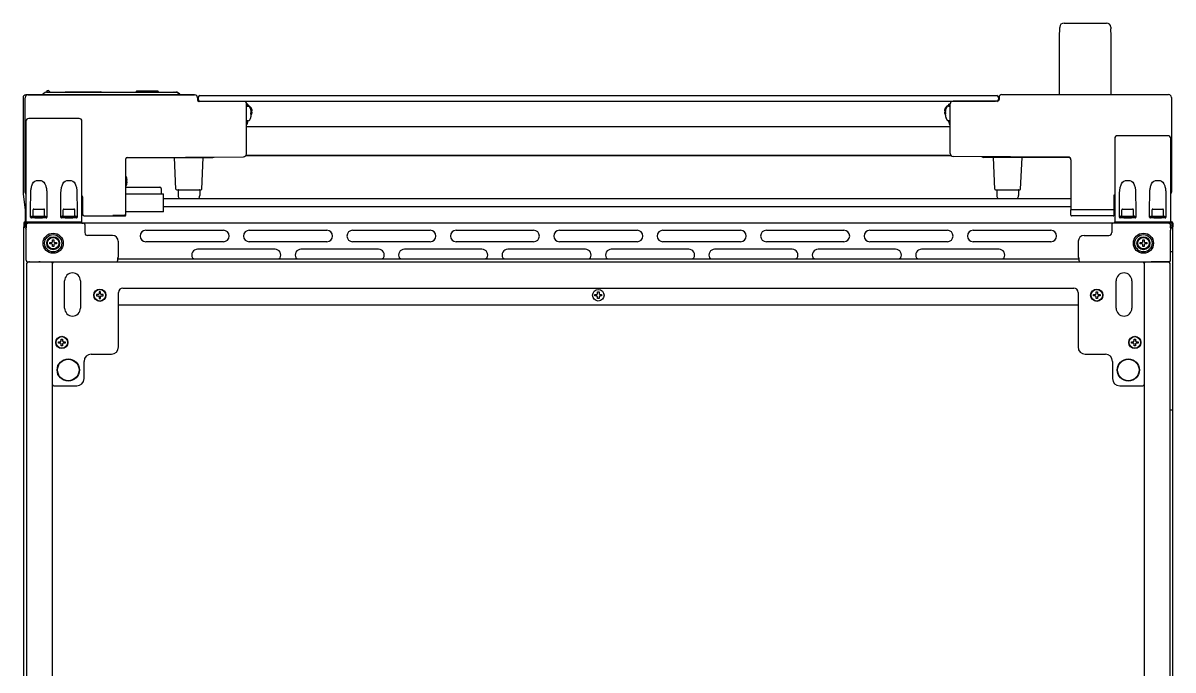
# Model space of a CAD drawing. Header units: millimetres. Extents: x 7025 to 12152, y 3757 to 7444.
# Drawn here: x 9913 to 10714, y 6994 to 7444 of the extents above; entities that cross this region are included whole.
import ezdxf

# ---------------------------------------------------------------- set-up
doc = ezdxf.new("R2010")
doc.units = ezdxf.units.MM
doc.header["$LTSCALE"] = 346.5
doc.layers.get('0').update_dxf_attribs({"linetype": 'CONTINUOUS'})
doc.layers.add('ASSI', color=7, linetype='CONTINUOUS')
doc.layers.add('GEOM', color=7, linetype='CONTINUOUS')

msp = doc.modelspace()

# ---------------------------------------------------------------- linework, layer by layer
at = {"color": 7, "linetype": 'Continuous'}
for p, q in [((10634.96, 7394.25), (10634.96, 7435)), ((10670.96, 7394.25), (10670.96, 7435)), ((9913.46, 7392), (9913.46, 7325)), ((9914.96, 7326), (9914.96, 7392)), ((9916.96, 7394), (9915.46, 7394)), ((9916.96, 7394), (10032.96, 7394)), ((10032.96, 7394), (9917.09, 7394)), ((9927.29, 7394.24), (9927.28, 7394)), ((9927.32, 7394.39), (9927.29, 7394.24)), ((9927.52, 7394.64), (9927.47, 7394.61)), ((9929.47, 7395.92), (9927.51, 7394.64)), ((9929.47, 7395.92), (9927.52, 7394.64)), ((9929.75, 7396), (10020.17, 7396)), ((9929.92, 7396), (9930.27, 7396)), ((9930.26, 7396), (9930.26, 7397)), ((9930.26, 7397), (9930.9, 7397)), ((9942.92, 7396.05), (9967.66, 7396.05)), ((9992.46, 7396.25), (9992.46, 7396.5)), ((9992.71, 7396.75), (10007.21, 7396.75)), ((10007.46, 7396.25), (10007.46, 7396.5)), ((10018.72, 7396), (10018.41, 7396)), ((10019.64, 7396), (10019.84, 7396)), ((10020, 7396), (10019.96, 7396)), ((10022.4, 7394.64), (10020.44, 7395.92)), ((10020.44, 7395.92), (10022.4, 7394.64)), ((10022.47, 7394.59), (10022.4, 7394.64)), ((10022.54, 7394.5), (10022.47, 7394.59)), ((10022.57, 7394.46), (10022.54, 7394.5)), ((10022.62, 7394.3), (10022.57, 7394.46)), ((10022.63, 7394.24), (10022.62, 7394.3)), ((10022.63, 7394.24), (10022.64, 7394)), ((10034.96, 7392), (10034.96, 7390.5)), ((10034.96, 7392), (10034.96, 7390.5)), ((10034.96, 7392), (10034.96, 7390.5)), ((10035.46, 7392.51), (10035.46, 7390.51)), ((10067.96, 7389.5), (10035.96, 7389.5)), ((10036.46, 7393.51), (10591.46, 7393.51)), ((10590.46, 7389.51), (10036.46, 7389.51)), ((10560.96, 7389.75), (10591.96, 7389.75)), ((10592.46, 7392.51), (10592.46, 7390.51)), ((10592.96, 7392.25), (10592.96, 7390.75)), ((10592.96, 7392), (10592.96, 7390.75)), ((10592.96, 7390.75), (10592.96, 7392)), ((10594.96, 7394.25), (10710.96, 7394.25)), ((10712.96, 7392.25), (10712.96, 7326.25)), ((10068.96, 7352.91), (10068.96, 7388.5)), ((10069.96, 7387.5), (10068.96, 7387.5)), ((10070.25, 7386), (10069.21, 7386)), ((10069.96, 7386), (10069.96, 7387.5)), ((10070.56, 7386.5), (10070.36, 7386.5)), ((10072.15, 7383.3), (10072.16, 7383.3)), ((10072.4, 7384.8), (10072.44, 7384.8)), ((10072.4, 7383), (10072.95, 7383)), ((10072.95, 7382), (10072.4, 7382)), ((10072.4, 7381.57), (10072.42, 7381.6)), ((10554.96, 7383), (10555.51, 7383)), ((10555.51, 7382), (10554.96, 7382)), ((10555.48, 7384.8), (10555.51, 7384.8)), ((10555.75, 7383.55), (10555.76, 7383.55)), ((10557.36, 7386.5), (10557.56, 7386.5)), ((10557.66, 7386.25), (10558.71, 7386.25)), ((10557.96, 7386.25), (10557.96, 7387.5)), ((10558.96, 7387.5), (10557.96, 7387.5)), ((10558.96, 7353.11), (10558.96, 7387.75)), ((10558.96, 7372.29), (10558.96, 7387.5)), ((10558.96, 7372.44), (10558.96, 7387.5)), ((9915.46, 7375.6), (9915.46, 7316.22)), ((9952.46, 7377.6), (9917.46, 7377.6)), ((9954.46, 7336.42), (9954.46, 7375.6)), ((10068.96, 7373.08), (10069.37, 7373.5)), ((10070.25, 7376), (10069.21, 7376)), ((10069.96, 7374.91), (10069.96, 7376)), ((10072.16, 7378.7), (10072.15, 7378.7)), ((10072.44, 7380.2), (10072.4, 7380.2)), ((10555.51, 7380.2), (10555.48, 7380.2)), ((10555.51, 7380.67), (10555.5, 7380.65)), ((10555.52, 7380.14), (10555.52, 7380.13)), ((10555.52, 7380.14), (10555.52, 7380.13)), ((10555.76, 7378.95), (10555.75, 7378.95)), ((10555.76, 7378.7), (10555.75, 7378.7)), ((10557.66, 7376.25), (10558.71, 7376.25)), ((10557.66, 7376), (10557.96, 7376)), ((10557.96, 7374.91), (10557.96, 7376.25)), ((10558.88, 7373.17), (10558.54, 7373.5)), ((10558.96, 7371.85), (10068.96, 7371.85)), ((10710.46, 7365.6), (10675.46, 7365.6)), ((10673.46, 7363.6), (10673.46, 7316.22)), ((10712.46, 7336.42), (10712.46, 7363.6)), ((9984.96, 7310.29), (9984.96, 7349.5)), ((9985.95, 7350.5), (10066.97, 7350.86)), ((9985.95, 7350.5), (10045.54, 7350.5)), ((10019.94, 7328.48), (10018.98, 7350.5)), ((10037.98, 7328.48), (10038.94, 7350.5)), ((10045.54, 7350.5), (10045.54, 7350.76)), ((10559.67, 7351.6), (10068.5, 7351.6)), ((10559.42, 7351.85), (10068.66, 7351.85)), ((10640.97, 7350.76), (10560.95, 7351.11)), ((10582.37, 7351.01), (10582.37, 7350.5)), ((10641.89, 7350.5), (10582.37, 7350.5)), ((10589.94, 7328.48), (10588.98, 7350.5)), ((10607.98, 7328.48), (10608.94, 7350.5)), ((10642.96, 7348.76), (10642.96, 7314.5)), ((9922.89, 7334.38), (9926.03, 7334.38)), ((9943.89, 7334.38), (9947.03, 7334.38)), ((9954.46, 7305.6), (9954.46, 7336.42)), ((9985.65, 7336.3), (9985.66, 7336.3)), ((9985.9, 7334.57), (9985.92, 7334.6)), ((10680.89, 7334.38), (10684.03, 7334.38)), ((10701.89, 7334.38), (10705.03, 7334.38)), ((10712.46, 7305.6), (10712.46, 7336.42)), ((9918.78, 7314.33), (9918.89, 7325.87)), ((9930.03, 7325.87), (9930.13, 7314.33)), ((9939.78, 7314.33), (9939.89, 7325.87)), ((9951.03, 7325.87), (9951.13, 7314.33)), ((9984.96, 7329.75), (10008.65, 7329.75)), ((9985.66, 7331.7), (9985.65, 7331.7)), ((10009.65, 7328.76), (10009.71, 7325.25)), ((10676.78, 7314.33), (10676.89, 7325.87)), ((10688.03, 7325.87), (10688.13, 7314.33)), ((10697.78, 7314.33), (10697.89, 7325.87)), ((10709.03, 7325.87), (10709.13, 7314.33)), ((9913.46, 7325), (9914.96, 7314)), ((9954.96, 7323), (9954.96, 7310.75)), ((9984.96, 7325.25), (10011.21, 7325.25)), ((10011.21, 7312.75), (10011.21, 7325.25)), ((10011.21, 7322), (10642.96, 7322)), ((10673.46, 7324.25), (10672.96, 7324.25)), ((10672.96, 7324.25), (10672.96, 7314.25)), ((10673.46, 7324), (10672.96, 7324)), ((9914.96, 7314), (9914.96, 7313.43)), ((9914.96, 7314), (9914.97, 7314)), ((9914.96, 7313.43), (9914.96, 7313.15)), ((9914.96, 7313.15), (9914.96, 7305.48)), ((9915.46, 7316.22), (9915.46, 7305.6)), ((9918.78, 7308.92), (9918.78, 7314.33)), ((9919.46, 7308.8), (9919.46, 7309.4)), ((9919.66, 7309.6), (9929.26, 7309.6)), ((9920.46, 7309.8), (9920.46, 7314.1)), ((9920.66, 7309.6), (9928.26, 7309.6)), ((9920.96, 7314.6), (9927.96, 7314.6)), ((9928.46, 7309.8), (9928.46, 7314.1)), ((9929.46, 7308.8), (9929.46, 7309.4)), ((9930.13, 7314.33), (9930.13, 7308.92)), ((9939.78, 7308.92), (9939.78, 7314.33)), ((9940.46, 7308.8), (9940.46, 7309.4)), ((9940.66, 7309.6), (9950.26, 7309.6)), ((9941.46, 7309.8), (9941.46, 7314.1)), ((9941.66, 7309.6), (9949.26, 7309.6)), ((9941.96, 7314.6), (9948.96, 7314.6)), ((9949.46, 7309.8), (9949.46, 7314.1)), ((9950.46, 7308.8), (9950.46, 7309.4)), ((9951.13, 7314.33), (9951.13, 7308.92)), ((9955.96, 7309.75), (9975.96, 7309.75)), ((9976.45, 7309.78), (9979.96, 7309.75)), ((9979.96, 7309.75), (9984.46, 7309.79)), ((10011.21, 7312.75), (9984.96, 7312.75)), ((10642.96, 7316), (10011.21, 7316)), ((10642.96, 7310.25), (10642.96, 7314)), ((10643.21, 7314.25), (10672.71, 7314.25)), ((10672.46, 7309.75), (10643.46, 7309.75)), ((10672.96, 7314), (10672.96, 7310.25)), ((10673.46, 7316.22), (10673.46, 7305.6)), ((10676.78, 7308.92), (10676.78, 7314.33)), ((10677.46, 7308.8), (10677.46, 7309.4)), ((10677.66, 7309.6), (10687.26, 7309.6)), ((10678.46, 7309.8), (10678.46, 7314.1)), ((10678.66, 7309.6), (10686.26, 7309.6)), ((10678.96, 7314.6), (10685.96, 7314.6)), ((10686.46, 7309.8), (10686.46, 7314.1)), ((10687.46, 7308.8), (10687.46, 7309.4)), ((10688.13, 7314.33), (10688.13, 7308.92)), ((10697.78, 7308.92), (10697.78, 7314.33)), ((10698.46, 7308.8), (10698.46, 7309.4)), ((10698.66, 7309.6), (10708.26, 7309.6)), ((10699.46, 7309.8), (10699.46, 7314.1)), ((10699.66, 7309.6), (10707.26, 7309.6)), ((10699.96, 7314.6), (10706.96, 7314.6)), ((10707.46, 7309.8), (10707.46, 7314.1)), ((10708.46, 7308.8), (10708.46, 7309.4)), ((10709.13, 7314.33), (10709.13, 7308.92)), ((9913.96, 7304.8), (9913.96, 7304.7)), ((9913.96, 7304.8), (9913.96, 7304.8)), ((9913.96, 7304.7), (9913.96, 7302.13)), ((9913.96, 6606.5), (9913.96, 7302.13)), ((9914.76, 7302.13), (9913.96, 7302.13)), ((9914.76, 7304.7), (9914.76, 7302.13)), ((9914.86, 7301.72), (9914.76, 7301.75)), ((9914.86, 7305.6), (9954.46, 7305.6)), ((9914.86, 7304.8), (9914.86, 7304.7)), ((9954.46, 7304.8), (9914.86, 7304.8)), ((9914.86, 7301.72), (9915.59, 7300.45)), ((9914.96, 7305.48), (9914.96, 7305.41)), ((9915.67, 7305.6), (9915.46, 7305.6)), ((9915.58, 7303.55), (9915.58, 7303.22)), ((9915.89, 7305.6), (9954.46, 7305.6)), ((9915.96, 7304.33), (9915.96, 7304.8)), ((9929.63, 7308.42), (9919.28, 7308.42)), ((9929.26, 7308.6), (9919.66, 7308.6)), ((9921.96, 7308.6), (9921.96, 7308.5)), ((9926.96, 7308.6), (9926.96, 7308.5)), ((9950.63, 7308.42), (9940.28, 7308.42)), ((9950.26, 7308.6), (9940.66, 7308.6)), ((9942.96, 7308.6), (9942.96, 7308.5)), ((9947.96, 7308.6), (9947.96, 7308.5)), ((9954.46, 7304.8), (9954.46, 7305.6)), ((9954.46, 7304.8), (9955.46, 7304.8)), ((10672.46, 7304.8), (9955.46, 7304.8)), ((9956.46, 7303.8), (9956.46, 7298.15)), ((10671.46, 7303.8), (10671.46, 7298.15)), ((10673.46, 7304.8), (10672.46, 7304.8)), ((10673.46, 7305.6), (10713.06, 7305.6)), ((10673.46, 7304.8), (10673.46, 7305.6)), ((10673.46, 7305.6), (10711.44, 7305.6)), ((10713.06, 7304.8), (10673.46, 7304.8)), ((10687.63, 7308.42), (10677.28, 7308.42)), ((10687.26, 7308.6), (10677.66, 7308.6)), ((10679.96, 7308.6), (10679.96, 7308.5)), ((10684.96, 7308.6), (10684.96, 7308.5)), ((10708.63, 7308.42), (10698.28, 7308.42)), ((10708.26, 7308.6), (10698.66, 7308.6)), ((10700.96, 7308.6), (10700.96, 7308.5)), ((10705.96, 7308.6), (10705.96, 7308.5)), ((10711.96, 7304.33), (10711.96, 7304.8)), ((10712.24, 7305.6), (10712.46, 7305.6)), ((10713.06, 7301.72), (10712.33, 7300.45)), ((10712.34, 7303.55), (10712.34, 7303.22)), ((10713.06, 7301.72), (10713.16, 7301.75)), ((10713.16, 7304.7), (10713.16, 7302.13)), ((10713.16, 7302.13), (10713.96, 7302.13)), ((10713.96, 7304.7), (10713.96, 7302.13)), ((10713.96, 6606.4), (10713.96, 7302.13)), ((9915.59, 7278.93), (9915.59, 7299.84)), ((9975.81, 7296.15), (9958.46, 7296.15)), ((9998.96, 7299.8), (10052.96, 7299.8)), ((10070.96, 7299.8), (10124.96, 7299.8)), ((10142.96, 7299.8), (10196.96, 7299.8)), ((10214.96, 7299.8), (10268.96, 7299.8)), ((10286.96, 7299.8), (10340.96, 7299.8)), ((10358.96, 7299.8), (10412.96, 7299.8)), ((10430.96, 7299.8), (10484.96, 7299.8)), ((10502.96, 7299.8), (10556.96, 7299.8)), ((10574.96, 7299.8), (10628.96, 7299.8)), ((10652.11, 7296.15), (10669.46, 7296.15)), ((10712.33, 7278.93), (10712.33, 7299.84)), ((9932.16, 7290.3), (9932.16, 7291.3)), ((9932.16, 7291.3), (9933.46, 7291.3)), ((9933.46, 7290.3), (9932.16, 7290.3)), ((9933.46, 7291.3), (9933.96, 7291.8)), ((9933.96, 7289.8), (9933.46, 7290.3)), ((9933.96, 7291.8), (9933.96, 7293.1)), ((9933.96, 7293.1), (9934.96, 7293.1)), ((9933.96, 7288.5), (9933.96, 7289.8)), ((9934.96, 7288.5), (9933.96, 7288.5)), ((9934.96, 7293.1), (9934.96, 7291.8)), ((9934.96, 7291.8), (9935.46, 7291.3)), ((9935.46, 7290.3), (9934.96, 7289.8)), ((9934.96, 7289.8), (9934.96, 7288.5)), ((9935.46, 7291.3), (9936.76, 7291.3)), ((9936.76, 7290.3), (9935.46, 7290.3)), ((9936.76, 7291.3), (9936.76, 7290.3)), ((9979.81, 7292.15), (9979.81, 7281.06)), ((10052.96, 7291.8), (9998.96, 7291.8)), ((10088.96, 7286.6), (10034.96, 7286.6)), ((10124.96, 7291.8), (10070.96, 7291.8)), ((10160.96, 7286.6), (10106.96, 7286.6)), ((10196.96, 7291.8), (10142.96, 7291.8)), ((10232.96, 7286.6), (10178.96, 7286.6)), ((10268.96, 7291.8), (10214.96, 7291.8)), ((10304.96, 7286.6), (10250.96, 7286.6)), ((10340.96, 7291.8), (10286.96, 7291.8)), ((10376.96, 7286.6), (10322.96, 7286.6)), ((10412.96, 7291.8), (10358.96, 7291.8)), ((10448.96, 7286.6), (10394.96, 7286.6)), ((10484.96, 7291.8), (10430.96, 7291.8)), ((10520.96, 7286.6), (10466.96, 7286.6)), ((10556.96, 7291.8), (10502.96, 7291.8)), ((10592.96, 7286.6), (10538.96, 7286.6)), ((10628.96, 7291.8), (10574.96, 7291.8)), ((10648.11, 7292.15), (10648.11, 7281.06)), ((10691.16, 7291.3), (10692.46, 7291.3)), ((10691.16, 7290.3), (10691.16, 7291.3)), ((10692.46, 7290.3), (10691.16, 7290.3)), ((10692.46, 7291.3), (10692.96, 7291.8)), ((10692.96, 7289.8), (10692.46, 7290.3)), ((10692.96, 7293.1), (10693.96, 7293.1)), ((10692.96, 7291.8), (10692.96, 7293.1)), ((10692.96, 7288.5), (10692.96, 7289.8)), ((10693.96, 7288.5), (10692.96, 7288.5)), ((10693.96, 7293.1), (10693.96, 7291.8)), ((10693.96, 7291.8), (10694.46, 7291.3)), ((10694.46, 7290.3), (10693.96, 7289.8)), ((10693.96, 7289.8), (10693.96, 7288.5)), ((10694.46, 7291.3), (10695.76, 7291.3)), ((10695.76, 7290.3), (10694.46, 7290.3)), ((10695.76, 7291.3), (10695.76, 7290.3)), ((9916.59, 7277.93), (9924.47, 7277.93)), ((9932.96, 7277.6), (9916.96, 7277.6)), ((9917.96, 7277.8), (9928.96, 7277.8)), ((9926.45, 7277.95), (9926.46, 7277.95)), ((9926.46, 7277.95), (9978.5, 7277.95)), ((9928.58, 7277.95), (9928.67, 7277.8)), ((9928.96, 7277.95), (9928.96, 7277.8)), ((10692.96, 7277.6), (9934.96, 7277.6)), ((9979.5, 7279.38), (9979.51, 7279.72)), ((10648.41, 7279.6), (9979.5, 7279.6)), ((9979.5, 7278.95), (9979.5, 7279.38)), ((9979.51, 7280), (9979.52, 7280.24)), ((9979.51, 7279.72), (9979.51, 7280)), ((10648.4, 7280.44), (10648.4, 7280.28)), ((10648.4, 7280.28), (10648.41, 7280.07)), ((10648.41, 7279.67), (10648.42, 7279.35)), ((10648.42, 7279.35), (10648.42, 7278.95)), ((10649.42, 7277.95), (10701.46, 7277.95)), ((10710.96, 7277.6), (10694.96, 7277.6)), ((10698.96, 7277.95), (10698.96, 7277.8)), ((10709.96, 7277.8), (10698.96, 7277.8)), ((10699.34, 7277.95), (10699.25, 7277.8)), ((10699.34, 7277.95), (10699.25, 7277.8)), ((10701.47, 7277.95), (10701.46, 7277.95)), ((10711.33, 7277.93), (10703.45, 7277.93)), ((10713.96, 7284.8), (10712.33, 7284.8)), ((9915.96, 7276.6), (9915.96, 6608.6)), ((9933.96, 6608.6), (9933.96, 7276.6)), ((10693.96, 7276.6), (10693.96, 6608.6)), ((10711.96, 6608.6), (10711.96, 7276.6)), ((9942.46, 7245.6), (9942.46, 7264.6)), ((9953.46, 7264.6), (9953.46, 7245.6)), ((10674.46, 7245.6), (10674.46, 7264.6)), ((10685.46, 7264.6), (10685.46, 7245.6)), ((9965.96, 7255.1), (9964.66, 7255.1)), ((9964.66, 7255.1), (9964.66, 7254.1)), ((9964.66, 7254.1), (9965.96, 7254.1)), ((9966.46, 7255.6), (9965.96, 7255.1)), ((9965.96, 7254.1), (9966.46, 7253.6)), ((9967.46, 7256.9), (9966.46, 7256.9)), ((9966.46, 7256.9), (9966.46, 7255.6)), ((9966.46, 7253.6), (9966.46, 7252.3)), ((9967.46, 7255.6), (9967.46, 7256.9)), ((9967.96, 7255.1), (9967.46, 7255.6)), ((9967.46, 7253.6), (9967.96, 7254.1)), ((9967.46, 7252.3), (9967.46, 7253.6)), ((9969.26, 7255.1), (9967.96, 7255.1)), ((9967.96, 7254.1), (9969.26, 7254.1)), ((9969.26, 7254.1), (9969.26, 7255.1)), ((9979.96, 7218.6), (9979.96, 7256.6)), ((9982.96, 7259.6), (10644.96, 7259.6)), ((10311.66, 7254.1), (10311.66, 7255.1)), ((10311.66, 7255.1), (10312.96, 7255.1)), ((10312.96, 7254.1), (10311.66, 7254.1)), ((10312.96, 7255.1), (10313.46, 7255.6)), ((10313.46, 7253.6), (10312.96, 7254.1)), ((10313.46, 7255.6), (10313.46, 7256.9)), ((10313.46, 7256.9), (10314.46, 7256.9)), ((10313.46, 7252.3), (10313.46, 7253.6)), ((10314.46, 7256.9), (10314.46, 7255.6)), ((10314.46, 7255.6), (10314.96, 7255.1)), ((10314.96, 7254.1), (10314.46, 7253.6)), ((10314.46, 7253.6), (10314.46, 7252.3)), ((10314.96, 7255.1), (10316.26, 7255.1)), ((10316.26, 7254.1), (10314.96, 7254.1)), ((10316.26, 7255.1), (10316.26, 7254.1)), ((10647.96, 7256.6), (10647.96, 7218.6)), ((10658.66, 7255.1), (10659.96, 7255.1)), ((10658.66, 7254.1), (10658.66, 7255.1)), ((10659.96, 7254.1), (10658.66, 7254.1)), ((10659.96, 7255.1), (10660.46, 7255.6)), ((10660.46, 7253.6), (10659.96, 7254.1)), ((10660.46, 7256.9), (10661.46, 7256.9)), ((10660.46, 7255.6), (10660.46, 7256.9)), ((10660.46, 7252.3), (10660.46, 7253.6)), ((10661.46, 7256.9), (10661.46, 7255.6)), ((10661.46, 7255.6), (10661.96, 7255.1)), ((10661.96, 7254.1), (10661.46, 7253.6)), ((10661.46, 7253.6), (10661.46, 7252.3)), ((10661.96, 7255.1), (10663.26, 7255.1)), ((10663.26, 7254.1), (10661.96, 7254.1)), ((10663.26, 7255.1), (10663.26, 7254.1)), ((9966.46, 7252.3), (9967.46, 7252.3)), ((10647.96, 7247.6), (9979.96, 7247.6)), ((10314.46, 7252.3), (10313.46, 7252.3)), ((10661.46, 7252.3), (10660.46, 7252.3)), ((9938.16, 7221.3), (9938.16, 7222.3)), ((9938.16, 7222.3), (9939.46, 7222.3)), ((9939.46, 7221.3), (9938.16, 7221.3)), ((9939.46, 7222.3), (9939.96, 7222.8)), ((9939.96, 7220.8), (9939.46, 7221.3)), ((9939.96, 7222.8), (9939.96, 7224.1)), ((9939.96, 7224.1), (9940.96, 7224.1)), ((9940.96, 7224.1), (9940.96, 7222.8)), ((9940.96, 7222.8), (9941.46, 7222.3)), ((9941.46, 7221.3), (9940.96, 7220.8)), ((9941.46, 7222.3), (9942.76, 7222.3)), ((9942.76, 7221.3), (9941.46, 7221.3)), ((9942.76, 7222.3), (9942.76, 7221.3)), ((10685.16, 7222.3), (10686.46, 7222.3)), ((10685.16, 7221.3), (10685.16, 7222.3)), ((10686.46, 7221.3), (10685.16, 7221.3)), ((10686.46, 7222.3), (10686.96, 7222.8)), ((10686.96, 7220.8), (10686.46, 7221.3)), ((10686.96, 7224.1), (10687.96, 7224.1)), ((10686.96, 7222.8), (10686.96, 7224.1)), ((10687.96, 7224.1), (10687.96, 7222.8)), ((10687.96, 7222.8), (10688.46, 7222.3)), ((10688.46, 7221.3), (10687.96, 7220.8)), ((10688.46, 7222.3), (10689.76, 7222.3)), ((10689.76, 7221.3), (10688.46, 7221.3)), ((10689.76, 7222.3), (10689.76, 7221.3)), ((9939.96, 7219.5), (9939.96, 7220.8)), ((9940.96, 7219.5), (9939.96, 7219.5)), ((9940.96, 7220.8), (9940.96, 7219.5)), ((9960.96, 7213.6), (9974.96, 7213.6)), ((10652.96, 7213.6), (10666.96, 7213.6)), ((10686.96, 7219.5), (10686.96, 7220.8)), ((10687.96, 7219.5), (10686.96, 7219.5)), ((10687.96, 7220.8), (10687.96, 7219.5)), ((9955.96, 7196.6), (9955.96, 7208.6)), ((10671.96, 7208.6), (10671.96, 7196.6)), ((9934.96, 7191.6), (9950.96, 7191.6)), ((10676.96, 7191.6), (10692.96, 7191.6)), ((10711.96, 7174.8), (10713.96, 7174.8)), ((10713.99, 7180.1), (10713.96, 7180.1)), ((10714.04, 7177.6), (10713.99, 7177.6))]:
    msp.add_line(p, q, dxfattribs=at)
for points in [[(9927.47, 7394.61), (9927.38, 7394.52), (9927.32, 7394.39)], [(10022.53, 7394.52), (10022.51, 7394.55), (10022.48, 7394.58), (10022.44, 7394.61), (10022.41, 7394.64), (10022.4, 7394.64)], [(10022.61, 7394.38), (10022.59, 7394.41), (10022.58, 7394.45), (10022.56, 7394.49), (10022.53, 7394.52)], [(10022.63, 7394.24), (10022.63, 7394.27), (10022.62, 7394.3), (10022.62, 7394.34), (10022.61, 7394.38)], [(9979.52, 7280.24), (9979.52, 7280.42), (9979.52, 7280.5), (9979.52, 7280.56), (9979.53, 7280.61), (9979.53, 7280.64), (9979.53, 7280.65)], [(10648.39, 7280.66), (10648.39, 7280.66), (10648.39, 7280.64), (10648.39, 7280.61), (10648.39, 7280.57), (10648.39, 7280.51), (10648.4, 7280.44)], [(10648.41, 7280.07), (10648.41, 7279.81), (10648.41, 7279.67)]]:
    msp.add_lwpolyline(points, dxfattribs=at)
for centre, radius in [((9934.46, 7290.8), 7), ((9934.46, 7290.8), 6), ((9934.46, 7290.8), 4.5), ((9934.46, 7290.8), 4), ((10693.46, 7290.8), 7), ((10693.46, 7290.8), 6), ((10693.46, 7290.8), 4.5), ((10693.46, 7290.8), 4), ((9966.96, 7254.6), 4.25), ((9966.96, 7254.6), 4), ((10313.96, 7254.6), 4), ((10660.96, 7254.6), 4.25), ((10660.96, 7254.6), 4), ((9940.46, 7221.8), 4.25), ((9940.46, 7221.8), 4), ((10687.46, 7221.8), 4.25), ((10687.46, 7221.8), 4), ((9944.96, 7202.6), 7.75), ((9944.96, 7202.6), 7.49), ((10682.96, 7202.6), 7.75), ((10682.96, 7202.6), 7.49)]:
    msp.add_circle(centre, radius, dxfattribs=at)
for centre, radius, start, end in [((9915.46, 7392), 2, 89.99639, 180.00361), ((9916.96, 7392), 2, 90, 180), ((9927.79, 7394.22), 0.5, 123.06676, 178), ((9928.52, 7395), 0.25, 90, 123.06862), ((9929.75, 7395.5), 0.5, 90, 97.5808), ((9930.9, 7396), 1, 22.02431, 90), ((9932.76, 7396.75), 1, 202.02431, 228.69118), ((9942.92, 7395.8), 0.25, 90, 125.43105), ((9960.66, 7395.8), 0.25, 90, 125.49864), ((9962.94, 7395.8), 0.25, 54.49203, 90), ((9965.52, 7395.8), 0.25, 90, 126.51277), ((9991.96, 7396.25), 0.5, 329.36366, 360), ((9992.71, 7396.5), 0.25, 90, 180), ((10007.21, 7396.5), 0.25, 360, 90), ((10007.96, 7396.25), 0.5, 180, 210.63634), ((10020.17, 7395.5), 0.5, 56.93216, 90.0007), ((10022.13, 7394.22), 0.5, 2, 56.93324), ((10036.46, 7392.51), 1, 90, 180), ((10036.46, 7390.51), 1, 180, 270), ((10591.46, 7392.51), 1, 360, 90), ((10591.46, 7390.51), 1, 270, 360), ((10069.21, 7385.75), 0.25, 90, 180), ((10070.36, 7386.1), 0.4, 90, 157.5), ((10070.25, 7384.75), 1.25, 28.60206, 90), ((10070.56, 7386.1), 0.4, 59.69882, 90), ((10068.34, 7382.3), 4.8, 31.37271, 59.69882), ((10063.38, 7381), 9.08, 14.6676, 28.60206), ((10063.49, 7381.07), 8.95, 12.63084, 14.39435), ((10063.48, 7381.07), 8.95, 4.19923, 12.62565), ((10068.35, 7382.31), 4.75, 28.9687, 31.53408), ((10068.65, 7382.5), 3.79, 0.00886, 7.59866), ((10068.65, 7382.5), 3.79, 352.40134, 359.99114), ((10063.5, 7381.08), 8.94, 3.35027, 4.19291), ((10068.36, 7382.31), 4.75, 28.00738, 28.96837), ((10068.36, 7382.31), 4.75, 26.68125, 28.00741), ((10068.36, 7382.32), 4.74, 25.54022, 26.6812), ((10068.36, 7382.32), 4.74, 24.57218, 25.5402), ((10068.37, 7382.32), 4.73, 23.31746, 24.5722), ((10068.37, 7382.32), 4.73, 22.54738, 23.31738), ((10068.38, 7382.32), 4.72, 21.00254, 22.54756), ((10068.39, 7382.33), 4.72, 20.5181, 21.00225), ((10068.4, 7382.33), 4.7, 18.46558, 20.51874), ((10068.42, 7382.34), 4.68, 17.37727, 18.46505), ((10068.43, 7382.34), 4.67, 16.39488, 17.37721), ((10068.46, 7382.35), 4.64, 14.31758, 16.39637), ((10068.46, 7382.64), 4.64, 343.60363, 345.68242), ((10070.97, 7383.24), 2.01, 5.14015, 7.27441), ((10070.96, 7383.25), 2.01, 352.72591, 354.74149), ((10070.96, 7381.74), 2.01, 5.2585, 7.27409), ((10070.97, 7381.75), 2.01, 352.72561, 354.85983), ((10070.99, 7383.25), 1.98, 4.28564, 5.13722), ((10071, 7383.25), 1.97, 355.39843, 356.78331), ((10070.99, 7383.25), 1.98, 354.74422, 355.39913), ((10070.99, 7381.75), 1.98, 4.60089, 5.25577), ((10071, 7381.75), 1.97, 3.21665, 4.6016), ((10070.99, 7381.75), 1.98, 354.86273, 355.7144), ((10071, 7383.25), 1.97, 3.0233, 4.28602), ((10071.01, 7383.25), 1.96, 1.99641, 3.02279), ((10071.02, 7383.25), 1.95, 0.92611, 1.99638), ((10071.02, 7383.25), 1.95, 358.84587, 0.92582), ((10071.02, 7383.25), 1.96, 357.62337, 358.84548), ((10071.01, 7383.25), 1.96, 356.78408, 357.62353), ((10071.01, 7381.75), 1.96, 2.37651, 3.21588), ((10071.02, 7381.75), 1.95, 1.15446, 2.37669), ((10071.02, 7381.75), 1.95, 359.07411, 1.15407), ((10071.02, 7381.75), 1.95, 358.00369, 359.07382), ((10071.01, 7381.75), 1.96, 356.97715, 358.00366), ((10071, 7381.75), 1.97, 355.71403, 356.97664), ((10556.93, 7383.25), 1.98, 174.86273, 175.7144), ((10556.92, 7383.25), 1.97, 175.71403, 176.97664), ((10556.91, 7383.25), 1.96, 176.97715, 178.00366), ((10556.9, 7383.25), 1.95, 178.00369, 179.07382), ((10556.9, 7383.25), 1.95, 179.07411, 181.15407), ((10556.9, 7383.25), 1.95, 181.15446, 182.37669), ((10556.91, 7383.25), 1.96, 182.37651, 183.21588), ((10556.92, 7383.25), 1.97, 183.21665, 184.6016), ((10556.93, 7383.25), 1.98, 184.60089, 185.25577), ((10556.93, 7381.75), 1.98, 174.74422, 175.39913), ((10556.92, 7381.75), 1.97, 175.39843, 176.78331), ((10556.91, 7381.75), 1.96, 176.78408, 177.62353), ((10556.9, 7381.75), 1.96, 177.62337, 178.84548), ((10556.9, 7381.75), 1.95, 178.84587, 180.92582), ((10556.9, 7381.75), 1.95, 180.92611, 181.99638), ((10556.91, 7381.75), 1.96, 181.99641, 183.02279), ((10556.92, 7381.75), 1.97, 183.0233, 184.28602), ((10556.93, 7381.75), 1.98, 184.28564, 185.13722), ((10559.46, 7382.35), 4.64, 163.60363, 165.68242), ((10556.95, 7383.24), 2.01, 172.72561, 174.85983), ((10556.95, 7383.25), 2.01, 185.2585, 187.27409), ((10556.95, 7381.74), 2.01, 172.72591, 174.74149), ((10556.95, 7381.75), 2.01, 185.14015, 187.27441), ((10559.46, 7382.64), 4.64, 194.31758, 196.39637), ((10559.49, 7382.34), 4.67, 162.62279, 163.60512), ((10559.5, 7382.34), 4.68, 161.53495, 162.62273), ((10559.52, 7382.33), 4.7, 159.48126, 161.53441), ((10559.53, 7382.33), 4.72, 158.99775, 159.4819), ((10559.54, 7382.32), 4.72, 157.45244, 158.99746), ((10559.54, 7382.32), 4.73, 156.68262, 157.45262), ((10559.55, 7382.32), 4.73, 155.4278, 156.68253), ((10559.55, 7382.32), 4.74, 154.45979, 155.42782), ((10559.56, 7382.32), 4.74, 153.3188, 154.45978), ((10559.56, 7382.31), 4.75, 151.99258, 153.31875), ((10559.56, 7382.31), 4.75, 151.03163, 151.99262), ((10559.57, 7382.31), 4.75, 148.46592, 151.0313), ((10559.58, 7382.3), 4.8, 120.30118, 148.62729), ((10559.27, 7382.5), 3.79, 172.40134, 179.99114), ((10559.26, 7382.5), 3.78, 180.0076, 187.19438), ((10564.42, 7381.33), 8.94, 175.80709, 176.64973), ((10564.43, 7381.32), 8.95, 167.37435, 175.80077), ((10564.43, 7381.32), 8.95, 165.60565, 167.36916), ((10564.54, 7381.25), 9.08, 151.39794, 165.33239), ((10564.54, 7381.25), 8.79, 177.39099, 182.60901), ((10557.66, 7385), 1.25, 90, 151.39794), ((10557.36, 7386.1), 0.4, 90, 120.30118), ((10557.56, 7386.1), 0.4, 22.5, 90), ((10558.71, 7386), 0.25, 360, 90), ((9917.46, 7375.6), 2, 90.00892, 179.99108), ((9952.46, 7375.6), 2, 0.00249, 89.99751), ((10069.21, 7376.25), 0.25, 180, 270), ((10067.96, 7374.91), 2, 315, 360), ((10070.25, 7377.25), 1.25, 270, 331.39794), ((10063.38, 7381), 9.08, 331.39794, 345.33239), ((10063.38, 7381), 8.79, 357.39099, 2.60901), ((10063.49, 7380.92), 8.95, 345.60565, 347.36916), ((10063.48, 7380.92), 8.95, 347.37435, 355.80077), ((10068.35, 7382.68), 4.75, 328.46595, 330.64079), ((10068.34, 7382.7), 4.8, 327.85623, 328.62729), ((10063.5, 7380.92), 8.94, 355.80709, 356.64973), ((10068.35, 7382.68), 4.75, 330.64097, 331.03163), ((10068.36, 7382.68), 4.75, 331.03163, 331.99262), ((10068.36, 7382.68), 4.75, 331.99258, 333.31875), ((10068.36, 7382.68), 4.74, 333.3188, 334.45978), ((10068.36, 7382.68), 4.74, 334.45979, 335.42782), ((10068.37, 7382.68), 4.73, 335.4278, 336.68253), ((10068.37, 7382.67), 4.73, 336.68262, 337.45262), ((10068.38, 7382.67), 4.72, 337.45244, 338.99746), ((10068.39, 7382.67), 4.72, 338.99775, 339.4819), ((10068.4, 7382.66), 4.7, 339.48126, 341.53441), ((10068.42, 7382.66), 4.68, 341.53495, 342.62273), ((10068.43, 7382.65), 4.67, 342.62279, 343.60512), ((10559.49, 7382.65), 4.67, 196.39488, 197.37721), ((10559.5, 7382.66), 4.68, 197.37727, 198.46505), ((10559.52, 7382.66), 4.7, 198.46558, 200.51874), ((10559.53, 7382.67), 4.72, 200.5181, 201.00225), ((10559.54, 7382.67), 4.72, 201.00254, 202.54756), ((10559.54, 7382.67), 4.73, 202.54738, 203.31738), ((10559.55, 7382.68), 4.73, 203.31746, 204.5722), ((10559.55, 7382.68), 4.74, 204.57218, 205.5402), ((10559.56, 7382.68), 4.74, 205.54022, 206.6812), ((10559.56, 7382.68), 4.75, 206.68125, 208.00741), ((10559.56, 7382.68), 4.75, 208.00738, 208.96837), ((10559.57, 7382.68), 4.75, 208.9687, 211.53408), ((10559.58, 7382.7), 4.8, 211.37271, 212.79322), ((10564.42, 7381.17), 8.94, 183.35027, 184.19291), ((10564.43, 7381.17), 8.95, 184.19923, 192.62565), ((10564.43, 7380.92), 8.95, 185.07783, 192.64682), ((10564.43, 7381.17), 8.95, 192.63084, 194.39435), ((10564.43, 7380.92), 8.94, 192.65045, 192.83743), ((10564.43, 7380.92), 8.95, 192.83748, 194.39435), ((10564.54, 7381.25), 9.08, 194.6676, 208.60206), ((10564.54, 7381), 9.08, 194.6676, 208.60206), ((10557.66, 7377.5), 1.25, 208.60206, 270), ((10557.66, 7377.25), 1.25, 208.60206, 270), ((10559.96, 7374.91), 2, 180, 225), ((10558.71, 7376.5), 0.25, 270, 360), ((10675.46, 7363.6), 2, 90.00256, 179.99744), ((10710.46, 7363.6), 2, 359.99601, 90.00399), ((10045.54, 7352.5), 2, 270, 300.03427), ((10066.87, 7352.95), 2.09, 272.79475, 358.94429), ((10560.96, 7353.11), 2, 180, 269.75), ((10582.37, 7352.5), 2, 228.14697, 270), ((9976.88, 7334), 9.08, 14.6676, 26.96508), ((9976.99, 7334.07), 8.95, 12.63084, 14.39435), ((9976.88, 7334), 8.79, 357.39099, 2.60901), ((9976.98, 7334.07), 8.95, 4.19923, 12.62565), ((9977, 7334.08), 8.94, 3.35027, 4.19291), ((9977, 7333.92), 8.94, 355.80709, 356.64973), ((9976.88, 7334), 9.08, 333.03492, 345.33239), ((9976.99, 7333.92), 8.95, 345.60565, 347.36916), ((9976.98, 7333.92), 8.95, 347.37435, 355.80077), ((10008.65, 7328.75), 1, 1, 90), ((9919.66, 7309.4), 0.2, 90, 180), ((9920.96, 7314.1), 0.5, 90, 180), ((9920.66, 7309.8), 0.2, 180, 270), ((9927.96, 7314.1), 0.5, 0, 90), ((9928.26, 7309.8), 0.2, 270, 0), ((9929.26, 7309.4), 0.2, 0, 90), ((9940.66, 7309.4), 0.2, 90, 180), ((9941.96, 7314.1), 0.5, 90, 180), ((9941.66, 7309.8), 0.2, 180, 270), ((9948.96, 7314.1), 0.5, 0, 90), ((9949.26, 7309.8), 0.2, 270, 0), ((9950.26, 7309.4), 0.2, 0, 90), ((9976.46, 7310.28), 0.5, 215.91393, 269.5), ((9984.46, 7310.29), 0.5, 270.5, 360), ((10643.21, 7314), 0.25, 89.98971, 180.01284), ((10643.46, 7310.25), 0.5, 180.00193, 269.99643), ((10672.46, 7310.25), 0.5, 270.0296, 0.04679), ((10672.71, 7314), 0.25, 359.98182, 90.01236), ((10677.28, 7314.33), 0.5, 179.42261, 180), ((10677.66, 7309.4), 0.2, 90, 180), ((10678.96, 7314.1), 0.5, 90, 180), ((10678.66, 7309.8), 0.2, 180, 270), ((10685.96, 7314.1), 0.5, 0, 90), ((10686.26, 7309.8), 0.2, 270, 0), ((10687.26, 7309.4), 0.2, 0, 90), ((10687.63, 7314.33), 0.5, 0, 0.57739), ((10698.66, 7309.4), 0.2, 90, 180), ((10699.96, 7314.1), 0.5, 90, 180), ((10699.66, 7309.8), 0.2, 180, 270), ((10706.96, 7314.1), 0.5, 0, 90), ((10707.26, 7309.8), 0.2, 270, 0), ((10708.26, 7309.4), 0.2, 0, 90), ((9914.86, 7304.7), 0.9, 90, 180), ((9914.86, 7304.7), 0.1, 90, 180), ((9919.28, 7308.92), 0.499, 179.94697, 270.05303), ((9919.66, 7308.8), 0.2, 180, 270), ((9929.26, 7308.8), 0.2, 270, 0), ((9929.63, 7308.92), 0.499, 269.94708, 0.05292), ((9940.28, 7308.92), 0.499, 179.94697, 270.05303), ((9940.66, 7308.8), 0.2, 180, 270), ((9950.26, 7308.8), 0.2, 270, 0), ((9950.63, 7308.92), 0.499, 269.94708, 0.05292), ((9953.96, 7304.7), 0.9, 6.38059, 56.25101), ((10673.96, 7304.7), 0.9, 123.74899, 173.61941), ((10677.28, 7308.92), 0.499, 179.94697, 270.05303), ((10677.66, 7308.8), 0.2, 180, 270), ((10687.26, 7308.8), 0.2, 270, 0), ((10687.63, 7308.92), 0.499, 269.94708, 0.05292), ((10698.28, 7308.92), 0.499, 179.94697, 270.05303), ((10698.66, 7308.8), 0.2, 180, 270), ((10708.26, 7308.8), 0.2, 270, 0), ((10708.63, 7308.92), 0.499, 269.94708, 0.05292), ((10713.06, 7304.7), 0.9, 0, 90), ((10713.06, 7304.7), 0.1, 0, 90), ((9998.96, 7295.8), 4, 90, 270), ((10052.96, 7295.8), 4, 270, 90), ((10070.96, 7295.8), 4, 90, 270), ((10124.96, 7295.8), 4, 270, 90), ((10142.96, 7295.8), 4, 90, 270), ((10196.96, 7295.8), 4, 270, 90), ((10214.96, 7295.8), 4, 90, 270), ((10268.96, 7295.8), 4, 270, 90), ((10286.96, 7295.8), 4, 90, 270), ((10340.96, 7295.8), 4, 270, 90), ((10358.96, 7295.8), 4, 90, 270), ((10412.96, 7295.8), 4, 270, 90), ((10430.96, 7295.8), 4, 90, 270), ((10484.96, 7295.8), 4, 270, 90), ((10502.96, 7295.8), 4, 90, 270), ((10556.96, 7295.8), 4, 270, 90), ((10574.96, 7295.8), 4, 90, 270), ((10628.96, 7295.8), 4, 270, 90), ((10034.96, 7282.6), 4, 90, 210), ((10088.96, 7282.6), 4, 330, 90), ((10106.96, 7282.6), 4, 90, 210), ((10160.96, 7282.6), 4, 330, 90), ((10178.96, 7282.6), 4, 90, 210), ((10232.96, 7282.6), 4, 330, 90), ((10250.96, 7282.6), 4, 90, 210), ((10304.96, 7282.6), 4, 330, 90), ((10322.96, 7282.6), 4, 90, 210), ((10376.96, 7282.6), 4, 330, 90), ((10394.96, 7282.6), 4, 90, 210), ((10448.96, 7282.6), 4, 330, 90), ((10466.96, 7282.6), 4, 90, 210), ((10520.96, 7282.6), 4, 330, 90), ((10538.96, 7282.6), 4, 90, 210), ((10592.96, 7282.6), 4, 330, 90), ((9916.96, 7276.6), 1, 90, 180), ((9917.96, 7275.8), 2, 90, 115.80301), ((9932.96, 7276.6), 1, 0, 90), ((9934.96, 7276.6), 1, 90, 180), ((9978.5, 7278.95), 1, 270.00662, 359.6978), ((9978.8, 7281.07), 1.01, 315.00301, 329.35449), ((10649.12, 7281.07), 1.01, 210.64551, 224.99699), ((10649.42, 7278.95), 1, 180.3022, 269.99338), ((10692.96, 7276.6), 1, 0, 90), ((10694.96, 7276.6), 1, 90, 180), ((10709.96, 7275.8), 2, 64.19699, 90), ((10710.96, 7276.6), 1, 0, 90), ((9947.96, 7264.6), 5.5, 0, 180), ((10679.96, 7264.6), 5.5, 0, 180), ((9982.96, 7256.6), 3, 90, 180), ((10644.96, 7256.6), 3, 0, 90), ((9947.96, 7245.6), 5.5, 180, 0), ((10679.96, 7245.6), 5.5, 180, 0), ((9940.46, 7215.8), 4.75, 131.47673, 133.96871), ((9940.46, 7215.8), 4.75, 46.03133, 48.52327), ((9960.96, 7208.6), 5, 90, 180), ((9974.96, 7218.6), 5, 270, 0), ((10652.96, 7218.6), 5, 180, 270), ((10666.96, 7208.6), 5, 0, 90), ((10687.46, 7215.8), 4.75, 131.47673, 133.96871), ((10687.46, 7215.8), 4.75, 46.03133, 48.52327), ((9934.96, 7192.6), 1, 180, 270), ((9950.96, 7196.6), 5, 270, 0), ((10676.96, 7196.6), 5, 180, 270), ((10692.96, 7192.6), 1, 270, 0)]:
    msp.add_arc(centre, radius, start, end, dxfattribs=at)
for centre, major_axis, ratio, start_param, end_param in [((10032.96, 7392), (1.41, 1.41), 0.999695, -0.785246, 0.785246), ((10035.96, 7390.5), (-0.707, -0.707), 0.999695, -0.785246, 0.785246), ((10067.96, 7388.5), (0, 1), 0.999848, -1.570796, 0), ((10560.96, 7387.75), (-1.41, 1.41), 0.999695, -0.313957, 0.785246), ((10591.96, 7390.75), (-0.707, 0.707), 0.999695, -3.7342, -2.356347), ((10594.96, 7392.25), (-1.41, 1.41), 0.999695, -0.785246, 0.785246), ((10710.96, 7392.25), (1.41, 1.41), 0.999695, -0.785246, 0.785246), ((9985.96, 7349.5), (0.709, -0.706), 0.999697, 2.358527, 3.924658), ((10640.96, 7348.76), (1.42, 1.41), 0.999697, -0.783065, 0.783065), ((9914.98, 7346.71), (0, 2), 0.008727, 1.000756, 1.570796), ((9916.96, 7326), (0.89, 1.79), 0.99981, -4.248696, -3.525843), ((10710.96, 7326.25), (1.41, -1.41), 0.999695, 6.356853, 7.068431), ((9953.96, 7323), (-0.707, -0.707), 0.999695, 2.356347, 3.397232), ((9955.96, 7310.75), (0.707, 0.707), 0.999695, 2.356347, 3.926839), ((9983.96, 7311.01), (-0.707, 0.707), 0.999695, -3.926839, -2.356347), ((10643.21, 7314.5), (-0.177, -0.177), 0.999695, -0.785246, 0.785246), ((10672.71, 7314.5), (-0.177, 0.177), 0.999695, 2.356347, 3.926839), ((10672.71, 7314.25), (0.177, -0.177), 0.999695, 6.544921, 7.068431), ((9916.58, 7303.55), (-0.447, 0.895), 0.99981, -0.463541, 1.107103), ((9915.59, 7303.21), (0, 1.84), 0.004753, 1.563477, 2.722757), ((9915.58, 7299.86), (0, 1.84), 0.004753, -1.578115, -0.418836), ((9924.46, 7308.52), (2.75, 0), 0.017455, 2.734531, 6.690247), ((9945.46, 7308.52), (2.75, 0), 0.017455, 2.734531, 6.690247), ((9955.46, 7303.8), (0.707, 0.707), 0.999695, -0.785246, 0.785246), ((10672.46, 7303.8), (-0.707, 0.707), 0.999695, -0.785246, 0.785246), ((10682.46, 7308.52), (2.75, 0), 0.017455, 2.730753, 6.694025), ((10703.46, 7308.52), (2.75, 0), 0.017455, 2.730753, 6.694025), ((10711.34, 7303.55), (0.447, 0.895), 0.99981, -1.107103, 0.463541), ((10712.33, 7303.21), (0, 1.84), 0.004753, -2.722757, -1.563477), ((10712.33, 7299.86), (0, 1.84), 0.004753, 6.702021, 7.861301), ((9958.46, 7298.15), (1.41, 1.41), 0.999695, 2.356347, 3.926839), ((9975.81, 7292.15), (2.83, 2.83), 0.999695, -0.785246, 0.785246), ((10652.11, 7292.15), (2.83, -2.83), 0.999695, 2.356347, 3.926839), ((10669.46, 7298.15), (1.41, -1.41), 0.999695, -0.785246, 0.785246), ((9916.59, 7278.93), (0.707, 0.707), 0.999924, -3.926953, -2.356233), ((9978.81, 7281.06), (0.707, 0.707), 0.999695, -1.319255, -0.785246), ((10649.11, 7281.06), (-0.707, 0.707), 0.999695, 0.785246, 1.319255), ((10711.33, 7278.93), (-0.707, 0.707), 0.999924, 2.356233, 3.926953)]:
    msp.add_ellipse(centre, major_axis=major_axis, ratio=ratio, start_param=start_param, end_param=end_param, dxfattribs=at)
for points in [[(9929.65, 7395.99), (9929.59, 7395.98), (9929.53, 7395.95), (9929.5, 7395.9)], [(9946.6, 7396), (9946.57, 7396.03), (9946.53, 7396.05), (9946.48, 7396.05)], [(9953.18, 7396), (9953.19, 7396.02), (9953.21, 7396.05), (9953.24, 7396.05)], [(9967.98, 7396), (9967.88, 7396.03), (9967.76, 7396.05), (9967.66, 7396.05)], [(10555.51, 7381.82), (10555.57, 7381.74), (10555.67, 7381.69), (10555.76, 7381.65)], [(10072.4, 7380.42), (10072.35, 7380.51), (10072.25, 7380.55), (10072.15, 7380.6)], [(9985.9, 7333.42), (9985.85, 7333.51), (9985.75, 7333.55), (9985.65, 7333.6)]]:
    msp.add_open_spline(points, degree=3, dxfattribs=at)
for points, knots in [([(9929.75, 7396), (9929.73, 7396), (9929.7, 7396), (9929.67, 7395.99), (9929.65, 7395.99)], [0, 0, 0, 0, 0.497359, 1, 1, 1, 1]), ([(10072.15, 7381.4), (10072.18, 7381.41), (10072.27, 7381.46), (10072.36, 7381.52), (10072.4, 7381.57)], [0, 0, 0, 0, 0.314454, 1, 1, 1, 1]), ([(10555.5, 7381.85), (10555.5, 7381.84), (10555.51, 7381.84), (10555.51, 7381.83), (10555.51, 7381.82)], [0, 0, 0, 0, 0.489527, 1, 1, 1, 1]), ([(10072.42, 7380.4), (10072.42, 7380.4), (10072.41, 7380.41), (10072.41, 7380.42), (10072.4, 7380.42)], [0, 0, 0, 0, 0.489527, 1, 1, 1, 1]), ([(10555.76, 7380.85), (10555.73, 7380.83), (10555.64, 7380.79), (10555.55, 7380.73), (10555.51, 7380.67)], [0, 0, 0, 0, 0.314454, 1, 1, 1, 1]), ([(9918.89, 7325.87), (9918.9, 7326.7), (9918.99, 7327.93), (9919.29, 7329.58), (9919.9, 7331.86), (9921.27, 7334.38), (9922.89, 7334.38)], [0, 0, 0, 0, 0.251944, 0.37828, 0.505027, 1, 1, 1, 1]), ([(9926.03, 7334.38), (9927.65, 7334.38), (9929.02, 7331.86), (9929.63, 7329.58), (9929.93, 7327.93), (9930.02, 7326.7), (9930.03, 7325.87)], [0, 0, 0, 0, 0.494966, 0.621715, 0.748052, 1, 1, 1, 1]), ([(9939.89, 7325.87), (9939.9, 7326.7), (9939.99, 7327.93), (9940.29, 7329.58), (9940.9, 7331.86), (9942.27, 7334.38), (9943.89, 7334.38)], [0, 0, 0, 0, 0.251944, 0.37828, 0.505027, 1, 1, 1, 1]), ([(9947.03, 7334.38), (9948.65, 7334.38), (9950.02, 7331.86), (9950.63, 7329.58), (9950.93, 7327.93), (9951.02, 7326.7), (9951.03, 7325.87)], [0, 0, 0, 0, 0.494966, 0.621715, 0.748052, 1, 1, 1, 1]), ([(9985.65, 7334.4), (9985.68, 7334.41), (9985.77, 7334.46), (9985.86, 7334.52), (9985.9, 7334.57)], [0, 0, 0, 0, 0.314454, 1, 1, 1, 1]), ([(9985.92, 7333.4), (9985.92, 7333.4), (9985.91, 7333.41), (9985.91, 7333.42), (9985.9, 7333.42)], [0, 0, 0, 0, 0.489527, 1, 1, 1, 1]), ([(10676.89, 7325.87), (10676.9, 7326.7), (10676.99, 7327.93), (10677.29, 7329.58), (10677.9, 7331.86), (10679.27, 7334.38), (10680.89, 7334.38)], [0, 0, 0, 0, 0.251944, 0.37828, 0.505027, 1, 1, 1, 1]), ([(10684.03, 7334.38), (10685.65, 7334.38), (10687.02, 7331.86), (10687.63, 7329.58), (10687.93, 7327.93), (10688.02, 7326.7), (10688.03, 7325.87)], [0, 0, 0, 0, 0.494966, 0.621715, 0.748052, 1, 1, 1, 1]), ([(10697.89, 7325.87), (10697.9, 7326.7), (10697.99, 7327.93), (10698.29, 7329.58), (10698.9, 7331.86), (10700.27, 7334.38), (10701.89, 7334.38)], [0, 0, 0, 0, 0.251944, 0.37828, 0.505027, 1, 1, 1, 1]), ([(10705.03, 7334.38), (10706.65, 7334.38), (10708.02, 7331.86), (10708.63, 7329.58), (10708.93, 7327.93), (10709.02, 7326.7), (10709.03, 7325.87)], [0, 0, 0, 0, 0.494966, 0.621715, 0.748052, 1, 1, 1, 1]), ([(9914.76, 7301.75), (9914.65, 7301.78), (9914.5, 7301.82), (9914.31, 7301.89), (9914.19, 7301.93), (9914.1, 7301.98), (9914.01, 7302.03), (9913.96, 7302.09), (9913.96, 7302.13)], [0, 0, 0, 0, 0.359224, 0.519996, 0.661923, 0.781448, 0.876576, 1, 1, 1, 1]), ([(9914.86, 7301.72), (9914.83, 7301.78), (9914.78, 7301.92), (9914.76, 7302.06), (9914.76, 7302.13)], [0, 0, 0, 0, 0.511491, 1, 1, 1, 1]), ([(9914.86, 7304.76), (9914.87, 7304.76), (9914.9, 7304.78), (9914.93, 7304.8), (9914.96, 7304.8)], [0, 0, 0, 0, 0.27562, 1, 1, 1, 1]), ([(10713.06, 7301.72), (10713.08, 7301.78), (10713.14, 7301.92), (10713.16, 7302.06), (10713.16, 7302.13)], [0, 0, 0, 0, 0.511491, 1, 1, 1, 1]), ([(10713.16, 7301.75), (10713.26, 7301.78), (10713.41, 7301.82), (10713.6, 7301.89), (10713.72, 7301.93), (10713.82, 7301.98), (10713.91, 7302.03), (10713.96, 7302.09), (10713.96, 7302.13)], [0, 0, 0, 0, 0.359224, 0.519996, 0.661923, 0.781448, 0.876576, 1, 1, 1, 1]), ([(9925.47, 7277.94), (9925.36, 7277.93), (9925.03, 7277.94), (9924.69, 7277.93), (9924.47, 7277.93)], [0, 0, 0, 0, 0.32946, 1, 1, 1, 1]), ([(9925.47, 7277.94), (9925.59, 7277.95), (9925.91, 7277.94), (9926.24, 7277.95), (9926.45, 7277.95)], [0, 0, 0, 0, 0.361478, 1, 1, 1, 1]), ([(10034.96, 7279.6), (10034.63, 7279.6), (10034.15, 7279.59), (10033.51, 7279.62), (10033.04, 7279.66), (10032.6, 7279.76), (10032.18, 7279.94), (10031.8, 7280.23), (10031.59, 7280.47), (10031.49, 7280.6)], [0, 0, 0, 0, 0.259452, 0.386097, 0.509333, 0.62932, 0.748478, 0.871282, 1, 1, 1, 1]), ([(10092.42, 7280.6), (10092.33, 7280.47), (10092.12, 7280.23), (10091.74, 7279.94), (10091.32, 7279.76), (10090.88, 7279.66), (10090.41, 7279.62), (10089.77, 7279.59), (10089.29, 7279.6), (10088.96, 7279.6)], [0, 0, 0, 0, 0.128718, 0.251522, 0.37068, 0.490667, 0.613903, 0.740548, 1, 1, 1, 1]), ([(10106.96, 7279.6), (10106.63, 7279.6), (10106.15, 7279.59), (10105.51, 7279.62), (10105.04, 7279.66), (10104.6, 7279.76), (10104.18, 7279.94), (10103.8, 7280.23), (10103.59, 7280.47), (10103.49, 7280.6)], [0, 0, 0, 0, 0.259452, 0.386097, 0.509333, 0.62932, 0.748478, 0.871282, 1, 1, 1, 1]), ([(10164.42, 7280.6), (10164.33, 7280.47), (10164.12, 7280.23), (10163.74, 7279.94), (10163.32, 7279.76), (10162.88, 7279.66), (10162.41, 7279.62), (10161.77, 7279.59), (10161.29, 7279.6), (10160.96, 7279.6)], [0, 0, 0, 0, 0.128718, 0.251522, 0.37068, 0.490667, 0.613903, 0.740548, 1, 1, 1, 1]), ([(10178.96, 7279.6), (10178.63, 7279.6), (10178.15, 7279.59), (10177.51, 7279.62), (10177.04, 7279.66), (10176.6, 7279.76), (10176.18, 7279.94), (10175.8, 7280.23), (10175.59, 7280.47), (10175.49, 7280.6)], [0, 0, 0, 0, 0.259452, 0.386097, 0.509333, 0.62932, 0.748478, 0.871282, 1, 1, 1, 1]), ([(10236.42, 7280.6), (10236.33, 7280.47), (10236.12, 7280.23), (10235.74, 7279.94), (10235.32, 7279.76), (10234.88, 7279.66), (10234.41, 7279.62), (10233.77, 7279.59), (10233.29, 7279.6), (10232.96, 7279.6)], [0, 0, 0, 0, 0.128718, 0.251522, 0.37068, 0.490667, 0.613903, 0.740548, 1, 1, 1, 1]), ([(10250.96, 7279.6), (10250.63, 7279.6), (10250.15, 7279.59), (10249.51, 7279.62), (10249.04, 7279.66), (10248.6, 7279.76), (10248.18, 7279.94), (10247.8, 7280.23), (10247.59, 7280.47), (10247.49, 7280.6)], [0, 0, 0, 0, 0.259452, 0.386097, 0.509333, 0.62932, 0.748478, 0.871282, 1, 1, 1, 1]), ([(10308.42, 7280.6), (10308.33, 7280.47), (10308.12, 7280.23), (10307.74, 7279.94), (10307.32, 7279.76), (10306.88, 7279.66), (10306.41, 7279.62), (10305.77, 7279.59), (10305.29, 7279.6), (10304.96, 7279.6)], [0, 0, 0, 0, 0.128718, 0.251522, 0.37068, 0.490667, 0.613903, 0.740548, 1, 1, 1, 1]), ([(10322.96, 7279.6), (10322.63, 7279.6), (10322.15, 7279.59), (10321.51, 7279.62), (10321.04, 7279.66), (10320.6, 7279.76), (10320.18, 7279.94), (10319.8, 7280.23), (10319.59, 7280.47), (10319.49, 7280.6)], [0, 0, 0, 0, 0.259452, 0.386097, 0.509333, 0.62932, 0.748478, 0.871282, 1, 1, 1, 1]), ([(10380.42, 7280.6), (10380.33, 7280.47), (10380.12, 7280.23), (10379.74, 7279.94), (10379.32, 7279.76), (10378.88, 7279.66), (10378.41, 7279.62), (10377.77, 7279.59), (10377.29, 7279.6), (10376.96, 7279.6)], [0, 0, 0, 0, 0.128718, 0.251522, 0.37068, 0.490667, 0.613903, 0.740548, 1, 1, 1, 1]), ([(10394.96, 7279.6), (10394.63, 7279.6), (10394.15, 7279.59), (10393.51, 7279.62), (10393.04, 7279.66), (10392.6, 7279.76), (10392.18, 7279.94), (10391.8, 7280.23), (10391.59, 7280.47), (10391.49, 7280.6)], [0, 0, 0, 0, 0.259452, 0.386097, 0.509333, 0.62932, 0.748478, 0.871282, 1, 1, 1, 1]), ([(10452.42, 7280.6), (10452.33, 7280.47), (10452.12, 7280.23), (10451.74, 7279.94), (10451.32, 7279.76), (10450.88, 7279.66), (10450.41, 7279.62), (10449.77, 7279.59), (10449.29, 7279.6), (10448.96, 7279.6)], [0, 0, 0, 0, 0.128718, 0.251522, 0.37068, 0.490667, 0.613903, 0.740548, 1, 1, 1, 1]), ([(10466.96, 7279.6), (10466.63, 7279.6), (10466.15, 7279.59), (10465.51, 7279.62), (10465.04, 7279.66), (10464.6, 7279.76), (10464.18, 7279.94), (10463.8, 7280.23), (10463.59, 7280.47), (10463.49, 7280.6)], [0, 0, 0, 0, 0.259452, 0.386097, 0.509333, 0.62932, 0.748478, 0.871282, 1, 1, 1, 1]), ([(10524.42, 7280.6), (10524.33, 7280.47), (10524.12, 7280.23), (10523.74, 7279.94), (10523.32, 7279.76), (10522.88, 7279.66), (10522.41, 7279.62), (10521.77, 7279.59), (10521.29, 7279.6), (10520.96, 7279.6)], [0, 0, 0, 0, 0.128718, 0.251522, 0.37068, 0.490667, 0.613903, 0.740548, 1, 1, 1, 1]), ([(10538.96, 7279.6), (10538.63, 7279.6), (10538.15, 7279.59), (10537.51, 7279.62), (10537.04, 7279.66), (10536.6, 7279.76), (10536.18, 7279.94), (10535.8, 7280.23), (10535.59, 7280.47), (10535.49, 7280.6)], [0, 0, 0, 0, 0.259452, 0.386097, 0.509333, 0.62932, 0.748478, 0.871282, 1, 1, 1, 1]), ([(10596.42, 7280.6), (10596.33, 7280.47), (10596.12, 7280.23), (10595.74, 7279.94), (10595.32, 7279.76), (10594.88, 7279.66), (10594.41, 7279.62), (10593.77, 7279.59), (10593.29, 7279.6), (10592.96, 7279.6)], [0, 0, 0, 0, 0.128718, 0.251522, 0.37068, 0.490667, 0.613903, 0.740548, 1, 1, 1, 1]), ([(10702.45, 7277.94), (10702.33, 7277.95), (10702, 7277.94), (10701.68, 7277.95), (10701.47, 7277.95)], [0, 0, 0, 0, 0.361478, 1, 1, 1, 1]), ([(10702.45, 7277.94), (10702.56, 7277.93), (10702.89, 7277.94), (10703.22, 7277.93), (10703.45, 7277.93)], [0, 0, 0, 0, 0.32946, 1, 1, 1, 1])]:
    msp.add_open_spline(points, degree=3, knots=knots, dxfattribs=at)
at = {"layer": 'ASSI', "color": 7, "linetype": 'Continuous'}
for p, q in [((10021.46, 7327.75), (10021.46, 7323.95)), ((10036.46, 7327.75), (10036.46, 7323.95)), ((10591.46, 7327.75), (10591.46, 7323.95)), ((10606.46, 7327.75), (10606.46, 7323.95))]:
    msp.add_line(p, q, dxfattribs=at)
at = {"layer": 'GEOM', "color": 7, "linetype": 'Continuous'}
for p, q in [((10634.96, 7435), (10635.15, 7439.87)), ((10635.17, 7441.01), (10635.17, 7440.98)), ((10638.17, 7444), (10667.75, 7444)), ((10670.75, 7441.01), (10670.75, 7440.98)), ((10670.96, 7435), (10670.76, 7439.87)), ((10020.44, 7328), (10037.48, 7328)), ((10590.44, 7328), (10607.48, 7328)), ((9975.96, 7309.75), (9975.96, 7310)), ((9983.96, 7310.01), (9976.46, 7310.01))]:
    msp.add_line(p, q, dxfattribs=at)
for centre, radius, start, end in [((10020.44, 7328.5), 0.5, 182.5, 270), ((10021.71, 7327.75), 0.25, 90, 180), ((10036.21, 7327.75), 0.25, 360, 90), ((10037.48, 7328.5), 0.5, 270, 357.5), ((10590.44, 7328.5), 0.5, 182.5, 270), ((10591.71, 7327.75), 0.25, 90, 180), ((10606.21, 7327.75), 0.25, 360, 90), ((10607.48, 7328.5), 0.5, 270, 357.5), ((10024.46, 7323.95), 3, 180, 220.74123), ((10033.46, 7323.95), 3, 319.25877, 360), ((10594.46, 7323.95), 3, 180, 220.74123), ((10603.46, 7323.95), 3, 319.25877, 360)]:
    msp.add_arc(centre, radius, start, end, dxfattribs=at)
for centre, major_axis, ratio, start_param, end_param in [((10635.12, 7440.98), (0, 1.5), 0.034921, -2.397759, -1.570728), ((10638.17, 7441), (-2.12, 2.13), 0.998785, -0.783817, 0.783819), ((10667.74, 7441), (2.12, 2.13), 0.998785, -0.783819, 0.783817), ((10670.8, 7440.98), (0, 1.5), 0.034921, 1.570728, 2.397759), ((9976.46, 7310), (0.5, 0), 0.017455, 1.570796, 3.141593)]:
    msp.add_ellipse(centre, major_axis=major_axis, ratio=ratio, start_param=start_param, end_param=end_param, dxfattribs=at)

doc.saveas('drawing.dxf')
